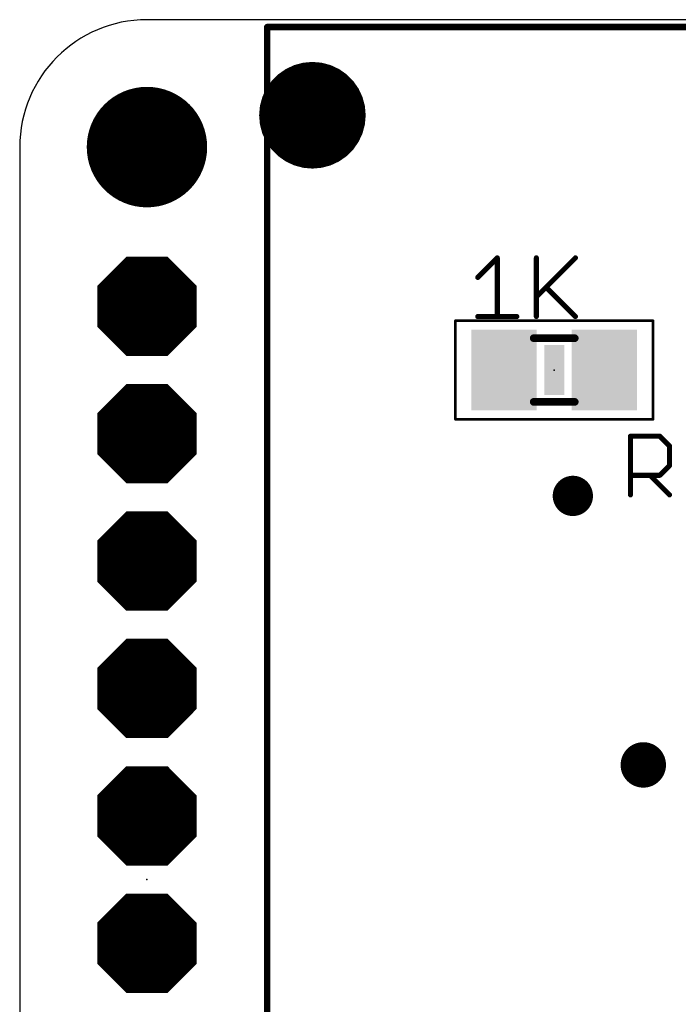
# Model space of a CAD drawing. Extents: x -27.9 to 27.9, y -17.1 to 17.1.
# Drawn here: x -27.94 to -14.78, y -2.51 to 17.14 of the extents above; entities that cross this region are included whole.
import ezdxf

# ---------------------------------------------------------------- set-up
doc = ezdxf.new("R2010")
doc.units = 0
for name, color, linetype in [('17', 82, 'CONTINUOUS'), ('18', 82, 'CONTINUOUS'), ('20', 7, 'CONTINUOUS'), ('22', 253, 'CONTINUOUS'), ('23', 7, 'CONTINUOUS'), ('25', 253, 'CONTINUOUS'), ('27', 253, 'CONTINUOUS'), ('29', 253, 'CONTINUOUS'), ('30', 253, 'CONTINUOUS'), ('31', 253, 'CONTINUOUS'), ('35', 253, 'CONTINUOUS'), ('39', 22, 'CONTINUOUS'), ('41', 22, 'CONTINUOUS'), ('44', 253, 'CONTINUOUS'), ('51', 253, 'CONTINUOUS')]:
    doc.layers.add(name, color=color, linetype=linetype)

# ---------------------------------------------------------------- blocks, each defined once
blk = doc.blocks.new('RECT')
blk.add_solid([(-0.5, -0.5), (0.5, -0.5), (-0.5, 0.5), (0.5, 0.5)])
blk = doc.blocks.new('OCTAGONP')
at = {"const_width": 0.5}
blk.add_lwpolyline([(-0.25, -0.1036), (-0.25, 0.1036), (-0.1036, 0.25), (0.1036, 0.25), (0.25, 0.1036), (0.25, -0.1036), (0.1036, -0.25), (-0.1036, -0.25), (-0.25, -0.1036), (-0.25, 0.1036)], dxfattribs=at)
blk = doc.blocks.new('ROUNDV')
at = {"const_width": 0.5}
blk.add_lwpolyline([(0, -0.25, 1), (0, 0.25, 1), (0, -0.25)], format="xyb", dxfattribs=at)

msp = doc.modelspace()

# ---------------------------------------------------------------- linework, layer by layer
at = {"layer": '20'}
for p, q in [((25.4, 17.145), (-25.4, 17.145)), ((-27.94, 14.605), (-27.94, -14.605))]:
    msp.add_line(p, q, dxfattribs=at)
for centre, radius in [((-25.4, 14.605), 1.1), ((-16.9, 7.65), 0.3)]:
    msp.add_circle(centre, radius, dxfattribs=at)
msp.add_arc((-25.4, 14.605), 2.54, 90, 180, dxfattribs=at)
at = {"layer": '22', "const_width": 0.127}
for points in [[(23, 17), (-23, 17)], [(-23, 17), (-23, -17)]]:
    msp.add_lwpolyline(points, dxfattribs=at)
at = {"layer": '22', "const_width": 0.0635}
for points in [[(-23, 17.0317, 1), (-23, 16.9683)], [(-22.9683, 17, 1), (-23.0317, 17)]]:
    msp.add_lwpolyline(points, format="xyb", dxfattribs=at)
at = {"layer": '23'}
for p in [(-22.098, 15.24), (-17.272, 10.16), (-25.4, 0)]:
    msp.add_point(p, dxfattribs=at)
at = {"layer": '25', "const_width": 0.1016}
for points in [[(-15.75, 7.6708), (-15.75, 8.8402)], [(-15.75, 8.8402), (-15.1653, 8.8402)], [(-15.1653, 8.8402), (-14.9704, 8.6453)], [(-14.9704, 8.6453), (-14.9704, 8.2555)], [(-14.9704, 8.2555), (-15.1653, 8.0606)], [(-15.1653, 8.0606), (-15.75, 8.0606)], [(-15.3602, 8.0606), (-14.9704, 7.6708)]]:
    msp.add_lwpolyline(points, dxfattribs=at)
at = {"layer": '25', "const_width": 0.0508}
for points in [[(-15.7246, 8.8402, 1), (-15.7754, 8.8402)], [(-15.75, 8.8656, 1), (-15.75, 8.8148)], [(-15.1473, 8.8582, 1), (-15.1833, 8.8222)], [(-15.1653, 8.8148, 1), (-15.1653, 8.8656)], [(-14.945, 8.6453, 1), (-14.9958, 8.6453)], [(-14.9884, 8.6273, 1), (-14.9524, 8.6633)], [(-14.9958, 8.2555, 1), (-14.945, 8.2555)], [(-14.9524, 8.2375, 1), (-14.9884, 8.2735)], [(-15.75, 8.086, 1), (-15.75, 8.0352)], [(-15.3422, 8.0786, 1), (-15.3782, 8.0426)], [(-15.1833, 8.0786, 1), (-15.1473, 8.0426)], [(-15.1653, 8.0352, 1), (-15.1653, 8.086)], [(-15.7754, 7.6708, 1), (-15.7246, 7.6708)], [(-14.9884, 7.6528, 1), (-14.9524, 7.6888)]]:
    msp.add_lwpolyline(points, format="xyb", dxfattribs=at)
at = {"layer": '27', "const_width": 0.1016}
for points in [[(-18.798, 12.0064), (-18.4082, 12.3962)], [(-18.4082, 12.3962), (-18.4082, 11.2268)], [(-17.6286, 12.3962), (-17.6286, 11.2268)], [(-17.6286, 11.6166), (-16.849, 12.3962)], [(-17.4337, 11.8115), (-16.849, 11.2268)], [(-18.798, 11.2268), (-18.0184, 11.2268)]]:
    msp.add_lwpolyline(points, dxfattribs=at)
at = {"layer": '27', "const_width": 0.0508}
for points in [[(-18.3828, 12.3962, 1), (-18.4336, 12.3962)], [(-18.3902, 12.3782, 1), (-18.4262, 12.4142)], [(-17.6032, 12.3962, 1), (-17.654, 12.3962)], [(-16.831, 12.3782, 1), (-16.867, 12.4142)], [(-18.816, 12.0244, 1), (-18.78, 11.9884)], [(-17.4157, 11.8295, 1), (-17.4517, 11.7935)], [(-17.6466, 11.6346, 1), (-17.6106, 11.5986)], [(-18.798, 11.2522, 1), (-18.798, 11.2014)], [(-18.4336, 11.2268, 1), (-18.3828, 11.2268)], [(-18.0184, 11.2014, 1), (-18.0184, 11.2522)], [(-17.654, 11.2268, 1), (-17.6032, 11.2268)], [(-16.867, 11.2088, 1), (-16.831, 11.2448)]]:
    msp.add_lwpolyline(points, format="xyb", dxfattribs=at)
at = {"layer": '29', "const_width": 0.127}
for points in [[(-22.598, 16.106), (-22.7408, 16.006)], [(-22.44, 16.1797), (-22.598, 16.106)], [(-22.5487, 16.129), (-21.6473, 16.129)], [(-22.2716, 16.2248), (-22.44, 16.1797)], [(-22.098, 16.24), (-22.2716, 16.2248)], [(-21.9244, 16.2248), (-22.098, 16.24)], [(-21.756, 16.1797), (-21.9244, 16.2248)], [(-21.598, 16.106), (-21.756, 16.1797)], [(-21.4552, 16.006), (-21.598, 16.106)], [(-22.864, 15.8828), (-22.964, 15.74)], [(-22.8695, 15.875), (-21.3265, 15.875)], [(-22.7408, 16.006), (-22.864, 15.8828)], [(-22.7448, 16.002), (-21.4512, 16.002)], [(-21.332, 15.8828), (-21.4552, 16.006)], [(-21.232, 15.74), (-21.332, 15.8828)], [(-22.964, 15.74), (-23.0377, 15.582)], [(-22.9584, 15.748), (-21.2376, 15.748)], [(-21.1583, 15.582), (-21.232, 15.74)], [(-23.0377, 15.582), (-23.0828, 15.4136)], [(-23.0613, 15.494), (-21.1347, 15.494)], [(-23.0195, 15.621), (-21.1765, 15.621)], [(-21.1132, 15.4136), (-21.1583, 15.582)], [(-23.0828, 15.4136), (-23.098, 15.24)], [(-23.0869, 15.367), (-21.1091, 15.367)], [(-21.098, 15.24), (-21.1132, 15.4136)], [(-23.098, 15.24), (-23.0828, 15.0664)], [(-23.098, 15.24), (-21.098, 15.24)], [(-23.0869, 15.113), (-21.1091, 15.113)], [(-21.1132, 15.0664), (-21.098, 15.24)], [(-23.0828, 15.0664), (-23.0377, 14.898)], [(-23.0613, 14.986), (-21.1347, 14.986)], [(-23.0377, 14.898), (-22.964, 14.74)], [(-21.232, 14.74), (-21.1583, 14.898)], [(-21.1583, 14.898), (-21.1132, 15.0664)], [(-23.0195, 14.859), (-21.1765, 14.859)], [(-22.964, 14.74), (-22.864, 14.5972)], [(-22.9584, 14.732), (-21.2376, 14.732)], [(-21.332, 14.5972), (-21.232, 14.74)], [(-22.8695, 14.605), (-21.3265, 14.605)], [(-22.864, 14.5972), (-22.7408, 14.474)], [(-21.4552, 14.474), (-21.332, 14.5972)], [(-22.7448, 14.478), (-21.4512, 14.478)], [(-22.7408, 14.474), (-22.598, 14.374)], [(-22.598, 14.374), (-22.44, 14.3003)], [(-22.5487, 14.351), (-21.6473, 14.351)], [(-22.44, 14.3003), (-22.2716, 14.2552)], [(-21.9244, 14.2552), (-21.756, 14.3003)], [(-21.756, 14.3003), (-21.598, 14.374)], [(-21.598, 14.374), (-21.4552, 14.474)], [(-22.2716, 14.2552), (-22.098, 14.24)], [(-22.098, 14.24), (-21.9244, 14.2552)]]:
    msp.add_lwpolyline(points, dxfattribs=at)
at = {"layer": '29'}
for points, const_width in [([(-22.6114, 16.1348, 1), (-22.5846, 16.0772)], 0.0635), ([(-22.5798, 16.08, 1), (-22.6162, 16.132)], 0.0635), ([(-22.5487, 16.1608, 1), (-22.5487, 16.0973)], 0.0635), ([(-22.4482, 16.2104, 1), (-22.4318, 16.149)], 0.0635), ([(-22.4266, 16.1509, 1), (-22.4534, 16.2085)], 0.0635), ([(-22.2744, 16.2564, 1), (-22.2689, 16.1932)], 0.0635), ([(-22.2634, 16.1941, 1), (-22.2799, 16.2555)], 0.0635), ([(-22.0952, 16.2716, 1), (-22.1008, 16.2084)], 0.0635), ([(-22.0952, 16.2084, 1), (-22.1008, 16.2716)], 0.0635), ([(-21.9161, 16.2555, 1), (-21.9326, 16.1941)], 0.0635), ([(-21.9271, 16.1932, 1), (-21.9216, 16.2564)], 0.0635), ([(-21.7426, 16.2085, 1), (-21.7694, 16.1509)], 0.0635), ([(-21.7642, 16.149, 1), (-21.7478, 16.2104)], 0.0635), ([(-21.6473, 16.0973, 1), (-21.6473, 16.1608)], 0.0635), ([(-21.5798, 16.132, 1), (-21.6162, 16.08)], 0.0635), ([(-21.6114, 16.0772, 1), (-21.5846, 16.1348)], 0.0635), ([(-22.8695, 15.9068, 1), (-22.8695, 15.8432)], 0.0635), ([(-22.8865, 15.9052, 1), (-22.8416, 15.8603)], 0.0635), ([(-22.838, 15.8646, 1), (-22.8901, 15.901)], 0.0635), ([(-22.7448, 16.0338, 1), (-22.7448, 15.9703)], 0.0635), ([(-22.759, 16.0321, 1), (-22.7226, 15.98)], 0.0635), ([(-22.7183, 15.9836, 1), (-22.7632, 16.0285)], 0.0635), ([(-21.4328, 16.0285, 1), (-21.4777, 15.9836)], 0.0635), ([(-21.4734, 15.98, 1), (-21.437, 16.0321)], 0.0635), ([(-21.4512, 15.9703, 1), (-21.4512, 16.0338)], 0.0635), ([(-21.3059, 15.901, 1), (-21.358, 15.8646)], 0.0635), ([(-21.3544, 15.8603, 1), (-21.3095, 15.9052)], 0.0635), ([(-21.3265, 15.8432, 1), (-21.3265, 15.9068)], 0.0635), ([(-25.4, 14.0042, 1), (-25.4, 15.2058, 1), (-25.4, 14.0042)], 1.2016), ([(-22.99, 15.7582, 1), (-22.938, 15.7218)], 0.0635), ([(-22.9352, 15.7266, 1), (-22.9928, 15.7534)], 0.0635), ([(-22.9584, 15.7798, 1), (-22.9584, 15.7163)], 0.0635), ([(-21.2032, 15.7534, 1), (-21.2608, 15.7266)], 0.0635), ([(-21.258, 15.7218, 1), (-21.206, 15.7582)], 0.0635), ([(-21.2376, 15.7163, 1), (-21.2376, 15.7798)], 0.0635), ([(-23.0613, 15.5258, 1), (-23.0613, 15.4623)], 0.0635), ([(-23.0665, 15.5954, 1), (-23.0089, 15.5686)], 0.0635), ([(-23.007, 15.5738, 1), (-23.0684, 15.5902)], 0.0635), ([(-23.0195, 15.6528, 1), (-23.0195, 15.5892)], 0.0635), ([(-21.1276, 15.5902, 1), (-21.189, 15.5738)], 0.0635), ([(-21.1871, 15.5686, 1), (-21.1295, 15.5954)], 0.0635), ([(-21.1765, 15.5892, 1), (-21.1765, 15.6528)], 0.0635), ([(-21.1347, 15.4623, 1), (-21.1347, 15.5258)], 0.0635), ([(-23.0869, 15.3988, 1), (-23.0869, 15.3353)], 0.0635), ([(-23.1135, 15.4219, 1), (-23.0521, 15.4054)], 0.0635), ([(-23.0512, 15.4109, 1), (-23.1144, 15.4164)], 0.0635), ([(-21.0816, 15.4164, 1), (-21.1448, 15.4109)], 0.0635), ([(-21.1439, 15.4054, 1), (-21.0825, 15.4219)], 0.0635), ([(-21.1091, 15.3353, 1), (-21.1091, 15.3988)], 0.0635), ([(-23.098, 15.2718, 1), (-23.098, 15.2082)], 0.0635), ([(-23.0664, 15.2428, 1), (-23.1296, 15.2372)], 0.0635), ([(-23.1296, 15.2428, 1), (-23.0664, 15.2372)], 0.0635), ([(-23.0869, 15.1448, 1), (-23.0869, 15.0813)], 0.0635), ([(-21.0664, 15.2372, 1), (-21.1296, 15.2428)], 0.0635), ([(-21.1296, 15.2372, 1), (-21.0664, 15.2428)], 0.0635), ([(-21.1091, 15.0813, 1), (-21.1091, 15.1448)], 0.0635), ([(-21.098, 15.2082, 1), (-21.098, 15.2718)], 0.0635), ([(-23.0521, 15.0746, 1), (-23.1135, 15.0581)], 0.0635), ([(-23.1144, 15.0636, 1), (-23.0512, 15.0691)], 0.0635), ([(-23.0613, 15.0178, 1), (-23.0613, 14.9543)], 0.0635), ([(-23.0089, 14.9114, 1), (-23.0665, 14.8846)], 0.0635), ([(-23.0684, 14.8898, 1), (-23.007, 14.9062)], 0.0635), ([(-21.189, 14.9062, 1), (-21.1276, 14.8898)], 0.0635), ([(-21.1295, 14.8846, 1), (-21.1871, 14.9114)], 0.0635), ([(-21.1448, 15.0691, 1), (-21.0816, 15.0636)], 0.0635), ([(-21.0825, 15.0581, 1), (-21.1439, 15.0746)], 0.0635), ([(-21.1347, 14.9543, 1), (-21.1347, 15.0178)], 0.0635), ([(-23.0195, 14.8908, 1), (-23.0195, 14.8272)], 0.0635), ([(-22.938, 14.7582, 1), (-22.99, 14.7218)], 0.0635), ([(-22.9928, 14.7266, 1), (-22.9352, 14.7534)], 0.0635), ([(-22.9584, 14.7638, 1), (-22.9584, 14.7003)], 0.0635), ([(-21.2608, 14.7534, 1), (-21.2032, 14.7266)], 0.0635), ([(-21.206, 14.7218, 1), (-21.258, 14.7582)], 0.0635), ([(-21.2376, 14.7003, 1), (-21.2376, 14.7638)], 0.0635), ([(-21.1765, 14.8272, 1), (-21.1765, 14.8908)], 0.0635), ([(-22.8695, 14.6368, 1), (-22.8695, 14.5732)], 0.0635), ([(-22.8416, 14.6197, 1), (-22.8865, 14.5748)], 0.0635), ([(-22.8901, 14.579, 1), (-22.838, 14.6154)], 0.0635), ([(-21.358, 14.6154, 1), (-21.3059, 14.579)], 0.0635), ([(-21.3095, 14.5748, 1), (-21.3544, 14.6197)], 0.0635), ([(-21.3265, 14.5732, 1), (-21.3265, 14.6368)], 0.0635), ([(-22.7448, 14.5098, 1), (-22.7448, 14.4463)], 0.0635), ([(-22.7226, 14.5, 1), (-22.759, 14.4479)], 0.0635), ([(-22.7632, 14.4515, 1), (-22.7183, 14.4964)], 0.0635), ([(-22.5846, 14.4028, 1), (-22.6114, 14.3452)], 0.0635), ([(-22.6162, 14.348, 1), (-22.5798, 14.4)], 0.0635), ([(-22.5487, 14.3828, 1), (-22.5487, 14.3193)], 0.0635), ([(-22.4318, 14.331, 1), (-22.4482, 14.2696)], 0.0635), ([(-22.4534, 14.2715, 1), (-22.4266, 14.3291)], 0.0635), ([(-21.7694, 14.3291, 1), (-21.7426, 14.2715)], 0.0635), ([(-21.7478, 14.2696, 1), (-21.7642, 14.331)], 0.0635), ([(-21.6473, 14.3193, 1), (-21.6473, 14.3828)], 0.0635), ([(-21.6162, 14.4, 1), (-21.5798, 14.348)], 0.0635), ([(-21.5846, 14.3452, 1), (-21.6114, 14.4028)], 0.0635), ([(-21.4777, 14.4964, 1), (-21.4328, 14.4515)], 0.0635), ([(-21.437, 14.4479, 1), (-21.4734, 14.5)], 0.0635), ([(-21.4512, 14.4463, 1), (-21.4512, 14.5098)], 0.0635), ([(-22.2689, 14.2868, 1), (-22.2744, 14.2236)], 0.0635), ([(-22.2799, 14.2245, 1), (-22.2634, 14.2859)], 0.0635), ([(-22.1008, 14.2716, 1), (-22.0952, 14.2084)], 0.0635), ([(-22.1008, 14.2084, 1), (-22.0952, 14.2716)], 0.0635), ([(-21.9326, 14.2859, 1), (-21.9161, 14.2245)], 0.0635), ([(-21.9216, 14.2236, 1), (-21.9271, 14.2868)], 0.0635), ([(-16.9, 7.4492, 1), (-16.9, 7.8508, 1), (-16.9, 7.4492)], 0.4016)]:
    msp.add_lwpolyline(points, format="xyb", dxfattribs=dict(at, const_width=const_width))
at = {"layer": '30'}
for points, const_width in [([(-25.4, 14.0042, 1), (-25.4, 15.2058, 1), (-25.4, 14.0042)], 1.2016), ([(-16.9, 7.4492, 1), (-16.9, 7.8508, 1), (-16.9, 7.4492)], 0.4016)]:
    msp.add_lwpolyline(points, format="xyb", dxfattribs=dict(at, const_width=const_width))
at = {"layer": '39', "const_width": 0.0508}
for points in [[(-19.245, 9.177), (-19.245, 11.143)], [(-19.245, 11.143), (-15.299, 11.143)], [(-15.299, 11.143), (-15.299, 9.177)], [(-15.299, 9.177), (-19.245, 9.177)]]:
    msp.add_lwpolyline(points, dxfattribs=at)
at = {"layer": '39', "const_width": 0.0254}
for points in [[(-19.2323, 11.143, 1), (-19.2577, 11.143)], [(-19.245, 11.1557, 1), (-19.245, 11.1303)], [(-15.2863, 11.143, 1), (-15.3117, 11.143)], [(-15.299, 11.1303, 1), (-15.299, 11.1557)], [(-19.245, 9.1897, 1), (-19.245, 9.1643)], [(-19.2577, 9.177, 1), (-19.2323, 9.177)], [(-15.3117, 9.177, 1), (-15.2863, 9.177)], [(-15.299, 9.1643, 1), (-15.299, 9.1897)]]:
    msp.add_lwpolyline(points, format="xyb", dxfattribs=at)
at = {"layer": '41', "const_width": 0.127}
for points in [[(-22.598, 16.106), (-22.7408, 16.006)], [(-22.44, 16.1797), (-22.598, 16.106)], [(-22.5487, 16.129), (-21.6473, 16.129)], [(-22.2716, 16.2248), (-22.44, 16.1797)], [(-22.098, 16.24), (-22.2716, 16.2248)], [(-21.9244, 16.2248), (-22.098, 16.24)], [(-21.756, 16.1797), (-21.9244, 16.2248)], [(-21.598, 16.106), (-21.756, 16.1797)], [(-21.4552, 16.006), (-21.598, 16.106)], [(-22.864, 15.8828), (-22.964, 15.74)], [(-22.8695, 15.875), (-21.3265, 15.875)], [(-22.7408, 16.006), (-22.864, 15.8828)], [(-22.7448, 16.002), (-21.4512, 16.002)], [(-21.332, 15.8828), (-21.4552, 16.006)], [(-21.232, 15.74), (-21.332, 15.8828)], [(-22.964, 15.74), (-23.0377, 15.582)], [(-22.9584, 15.748), (-21.2376, 15.748)], [(-21.1583, 15.582), (-21.232, 15.74)], [(-23.0377, 15.582), (-23.0828, 15.4136)], [(-23.0613, 15.494), (-21.1347, 15.494)], [(-23.0195, 15.621), (-21.1765, 15.621)], [(-21.1132, 15.4136), (-21.1583, 15.582)], [(-23.0828, 15.4136), (-23.098, 15.24)], [(-23.0869, 15.367), (-21.1091, 15.367)], [(-21.098, 15.24), (-21.1132, 15.4136)], [(-23.098, 15.24), (-23.0828, 15.0664)], [(-23.098, 15.24), (-21.098, 15.24)], [(-23.0869, 15.113), (-21.1091, 15.113)], [(-21.1132, 15.0664), (-21.098, 15.24)], [(-23.0828, 15.0664), (-23.0377, 14.898)], [(-23.0613, 14.986), (-21.1347, 14.986)], [(-23.0377, 14.898), (-22.964, 14.74)], [(-21.232, 14.74), (-21.1583, 14.898)], [(-21.1583, 14.898), (-21.1132, 15.0664)], [(-23.0195, 14.859), (-21.1765, 14.859)], [(-22.964, 14.74), (-22.864, 14.5972)], [(-22.9584, 14.732), (-21.2376, 14.732)], [(-21.332, 14.5972), (-21.232, 14.74)], [(-22.8695, 14.605), (-21.3265, 14.605)], [(-22.864, 14.5972), (-22.7408, 14.474)], [(-21.4552, 14.474), (-21.332, 14.5972)], [(-22.7448, 14.478), (-21.4512, 14.478)], [(-22.7408, 14.474), (-22.598, 14.374)], [(-22.598, 14.374), (-22.44, 14.3003)], [(-22.5487, 14.351), (-21.6473, 14.351)], [(-22.44, 14.3003), (-22.2716, 14.2552)], [(-21.9244, 14.2552), (-21.756, 14.3003)], [(-21.756, 14.3003), (-21.598, 14.374)], [(-21.598, 14.374), (-21.4552, 14.474)], [(-22.2716, 14.2552), (-22.098, 14.24)], [(-22.098, 14.24), (-21.9244, 14.2552)]]:
    msp.add_lwpolyline(points, dxfattribs=at)
at = {"layer": '41', "const_width": 0.0635}
for points in [[(-22.6114, 16.1348, 1), (-22.5846, 16.0772)], [(-22.5798, 16.08, 1), (-22.6162, 16.132)], [(-22.5487, 16.1608, 1), (-22.5487, 16.0973)], [(-22.4482, 16.2104, 1), (-22.4318, 16.149)], [(-22.4266, 16.1509, 1), (-22.4534, 16.2085)], [(-22.2744, 16.2564, 1), (-22.2689, 16.1932)], [(-22.2634, 16.1941, 1), (-22.2799, 16.2555)], [(-22.0952, 16.2716, 1), (-22.1008, 16.2084)], [(-22.0952, 16.2084, 1), (-22.1008, 16.2716)], [(-21.9161, 16.2555, 1), (-21.9326, 16.1941)], [(-21.9271, 16.1932, 1), (-21.9216, 16.2564)], [(-21.7426, 16.2085, 1), (-21.7694, 16.1509)], [(-21.7642, 16.149, 1), (-21.7478, 16.2104)], [(-21.6473, 16.0973, 1), (-21.6473, 16.1608)], [(-21.5798, 16.132, 1), (-21.6162, 16.08)], [(-21.6114, 16.0772, 1), (-21.5846, 16.1348)], [(-22.8695, 15.9068, 1), (-22.8695, 15.8432)], [(-22.8865, 15.9052, 1), (-22.8416, 15.8603)], [(-22.838, 15.8646, 1), (-22.8901, 15.901)], [(-22.7448, 16.0338, 1), (-22.7448, 15.9703)], [(-22.759, 16.0321, 1), (-22.7226, 15.98)], [(-22.7183, 15.9836, 1), (-22.7632, 16.0285)], [(-21.4328, 16.0285, 1), (-21.4777, 15.9836)], [(-21.4734, 15.98, 1), (-21.437, 16.0321)], [(-21.4512, 15.9703, 1), (-21.4512, 16.0338)], [(-21.3059, 15.901, 1), (-21.358, 15.8646)], [(-21.3544, 15.8603, 1), (-21.3095, 15.9052)], [(-21.3265, 15.8432, 1), (-21.3265, 15.9068)], [(-22.99, 15.7582, 1), (-22.938, 15.7218)], [(-22.9352, 15.7266, 1), (-22.9928, 15.7534)], [(-22.9584, 15.7798, 1), (-22.9584, 15.7163)], [(-21.2032, 15.7534, 1), (-21.2608, 15.7266)], [(-21.258, 15.7218, 1), (-21.206, 15.7582)], [(-21.2376, 15.7163, 1), (-21.2376, 15.7798)], [(-23.0613, 15.5258, 1), (-23.0613, 15.4623)], [(-23.0665, 15.5954, 1), (-23.0089, 15.5686)], [(-23.007, 15.5738, 1), (-23.0684, 15.5902)], [(-23.0195, 15.6528, 1), (-23.0195, 15.5892)], [(-21.1276, 15.5902, 1), (-21.189, 15.5738)], [(-21.1871, 15.5686, 1), (-21.1295, 15.5954)], [(-21.1765, 15.5892, 1), (-21.1765, 15.6528)], [(-21.1347, 15.4623, 1), (-21.1347, 15.5258)], [(-23.0869, 15.3988, 1), (-23.0869, 15.3353)], [(-23.1135, 15.4219, 1), (-23.0521, 15.4054)], [(-23.0512, 15.4109, 1), (-23.1144, 15.4164)], [(-21.0816, 15.4164, 1), (-21.1448, 15.4109)], [(-21.1439, 15.4054, 1), (-21.0825, 15.4219)], [(-21.1091, 15.3353, 1), (-21.1091, 15.3988)], [(-23.098, 15.2718, 1), (-23.098, 15.2082)], [(-23.0664, 15.2428, 1), (-23.1296, 15.2372)], [(-23.1296, 15.2428, 1), (-23.0664, 15.2372)], [(-23.0869, 15.1448, 1), (-23.0869, 15.0813)], [(-21.0664, 15.2372, 1), (-21.1296, 15.2428)], [(-21.1296, 15.2372, 1), (-21.0664, 15.2428)], [(-21.1091, 15.0813, 1), (-21.1091, 15.1448)], [(-21.098, 15.2082, 1), (-21.098, 15.2718)], [(-23.0521, 15.0746, 1), (-23.1135, 15.0581)], [(-23.1144, 15.0636, 1), (-23.0512, 15.0691)], [(-23.0613, 15.0178, 1), (-23.0613, 14.9543)], [(-23.0089, 14.9114, 1), (-23.0665, 14.8846)], [(-23.0684, 14.8898, 1), (-23.007, 14.9062)], [(-21.189, 14.9062, 1), (-21.1276, 14.8898)], [(-21.1295, 14.8846, 1), (-21.1871, 14.9114)], [(-21.1448, 15.0691, 1), (-21.0816, 15.0636)], [(-21.0825, 15.0581, 1), (-21.1439, 15.0746)], [(-21.1347, 14.9543, 1), (-21.1347, 15.0178)], [(-23.0195, 14.8908, 1), (-23.0195, 14.8272)], [(-22.938, 14.7582, 1), (-22.99, 14.7218)], [(-22.9928, 14.7266, 1), (-22.9352, 14.7534)], [(-22.9584, 14.7638, 1), (-22.9584, 14.7003)], [(-21.2608, 14.7534, 1), (-21.2032, 14.7266)], [(-21.206, 14.7218, 1), (-21.258, 14.7582)], [(-21.2376, 14.7003, 1), (-21.2376, 14.7638)], [(-21.1765, 14.8272, 1), (-21.1765, 14.8908)], [(-22.8695, 14.6368, 1), (-22.8695, 14.5732)], [(-22.8416, 14.6197, 1), (-22.8865, 14.5748)], [(-22.8901, 14.579, 1), (-22.838, 14.6154)], [(-21.358, 14.6154, 1), (-21.3059, 14.579)], [(-21.3095, 14.5748, 1), (-21.3544, 14.6197)], [(-21.3265, 14.5732, 1), (-21.3265, 14.6368)], [(-22.7448, 14.5098, 1), (-22.7448, 14.4463)], [(-22.7226, 14.5, 1), (-22.759, 14.4479)], [(-22.7632, 14.4515, 1), (-22.7183, 14.4964)], [(-22.5846, 14.4028, 1), (-22.6114, 14.3452)], [(-22.6162, 14.348, 1), (-22.5798, 14.4)], [(-22.5487, 14.3828, 1), (-22.5487, 14.3193)], [(-22.4318, 14.331, 1), (-22.4482, 14.2696)], [(-22.4534, 14.2715, 1), (-22.4266, 14.3291)], [(-21.7694, 14.3291, 1), (-21.7426, 14.2715)], [(-21.7478, 14.2696, 1), (-21.7642, 14.331)], [(-21.6473, 14.3193, 1), (-21.6473, 14.3828)], [(-21.6162, 14.4, 1), (-21.5798, 14.348)], [(-21.5846, 14.3452, 1), (-21.6114, 14.4028)], [(-21.4777, 14.4964, 1), (-21.4328, 14.4515)], [(-21.437, 14.4479, 1), (-21.4734, 14.5)], [(-21.4512, 14.4463, 1), (-21.4512, 14.5098)], [(-22.2689, 14.2868, 1), (-22.2744, 14.2236)], [(-22.2799, 14.2245, 1), (-22.2634, 14.2859)], [(-22.1008, 14.2716, 1), (-22.0952, 14.2084)], [(-22.1008, 14.2084, 1), (-22.0952, 14.2716)], [(-21.9326, 14.2859, 1), (-21.9161, 14.2245)], [(-21.9216, 14.2236, 1), (-21.9271, 14.2868)]]:
    msp.add_lwpolyline(points, format="xyb", dxfattribs=at)
at = {"layer": '44'}
for centre, radius in [((-25.4, 11.43), 0.508), ((-25.4, 8.89), 0.508), ((-25.4, 6.35), 0.508), ((-25.4, 3.81), 0.508), ((-15.494, 2.286), 0.25), ((-25.4, 1.27), 0.508), ((-25.4, -1.27), 0.508)]:
    msp.add_circle(centre, radius, dxfattribs=at)
at = {"layer": '51', "const_width": 0.1524}
for points in [[(-16.862, 10.795), (-17.682, 10.795)], [(-16.862, 9.525), (-17.682, 9.525)]]:
    msp.add_lwpolyline(points, dxfattribs=at)
at = {"layer": '51', "const_width": 0.0762}
for points in [[(-17.682, 10.8331, 1), (-17.682, 10.7569)], [(-16.862, 10.7569, 1), (-16.862, 10.8331)], [(-17.682, 9.5631, 1), (-17.682, 9.4869)], [(-16.862, 9.4869, 1), (-16.862, 9.5631)]]:
    msp.add_lwpolyline(points, format="xyb", dxfattribs=at)

# ---------------------------------------------------------------- block references
at = {"layer": '17', "xscale": 1.778, "yscale": 1.778}
for p in [(-25.4, 11.43), (-25.4, 11.43), (-25.4, 8.89), (-25.4, 8.89), (-25.4, 6.35), (-25.4, 6.35), (-25.4, 3.81), (-25.4, 3.81), (-25.4, 1.27), (-25.4, 1.27), (-25.4, -1.27), (-25.4, -1.27)]:
    msp.add_blockref('OCTAGONP', p, dxfattribs=at)
at = {"layer": '18', "xscale": 0.9064, "yscale": 0.9064}
msp.add_blockref('ROUNDV', (-15.494, 2.286), dxfattribs=at)
at = {"layer": '29', "xscale": 1.9812, "yscale": 1.9812}
for p in [(-25.4, 11.43), (-25.4, 8.89), (-25.4, 6.35), (-25.4, 3.81), (-25.4, 1.27), (-25.4, -1.27)]:
    msp.add_blockref('OCTAGONP', p, dxfattribs=at)
at = {"layer": '29', "xscale": 1.3032, "yscale": 1.6032, "rotation": 180}
for p in [(-18.272, 10.16), (-16.272, 10.16)]:
    msp.add_blockref('RECT', p, dxfattribs=at)
at = {"layer": '30', "xscale": 1.9812, "yscale": 1.9812}
for p in [(-25.4, 11.43), (-25.4, 8.89), (-25.4, 6.35), (-25.4, 3.81), (-25.4, 1.27), (-25.4, -1.27)]:
    msp.add_blockref('OCTAGONP', p, dxfattribs=at)
at = {"layer": '31', "xscale": 1.1, "yscale": 1.4, "rotation": 180}
for p in [(-18.272, 10.16), (-16.272, 10.16)]:
    msp.add_blockref('RECT', p, dxfattribs=at)
at = {"layer": '35', "xscale": 0.3998, "yscale": 1.0002, "rotation": 180}
msp.add_blockref('RECT', (-17.272, 10.16), dxfattribs=at)
at = {"layer": '51', "xscale": 0.508, "yscale": 0.508, "rotation": 270}
for p in [(-25.4, 11.43), (-25.4, 8.89), (-25.4, 6.35), (-25.4, 3.81), (-25.4, 1.27), (-25.4, -1.27)]:
    msp.add_blockref('RECT', p, dxfattribs=at)

doc.saveas('drawing.dxf')
